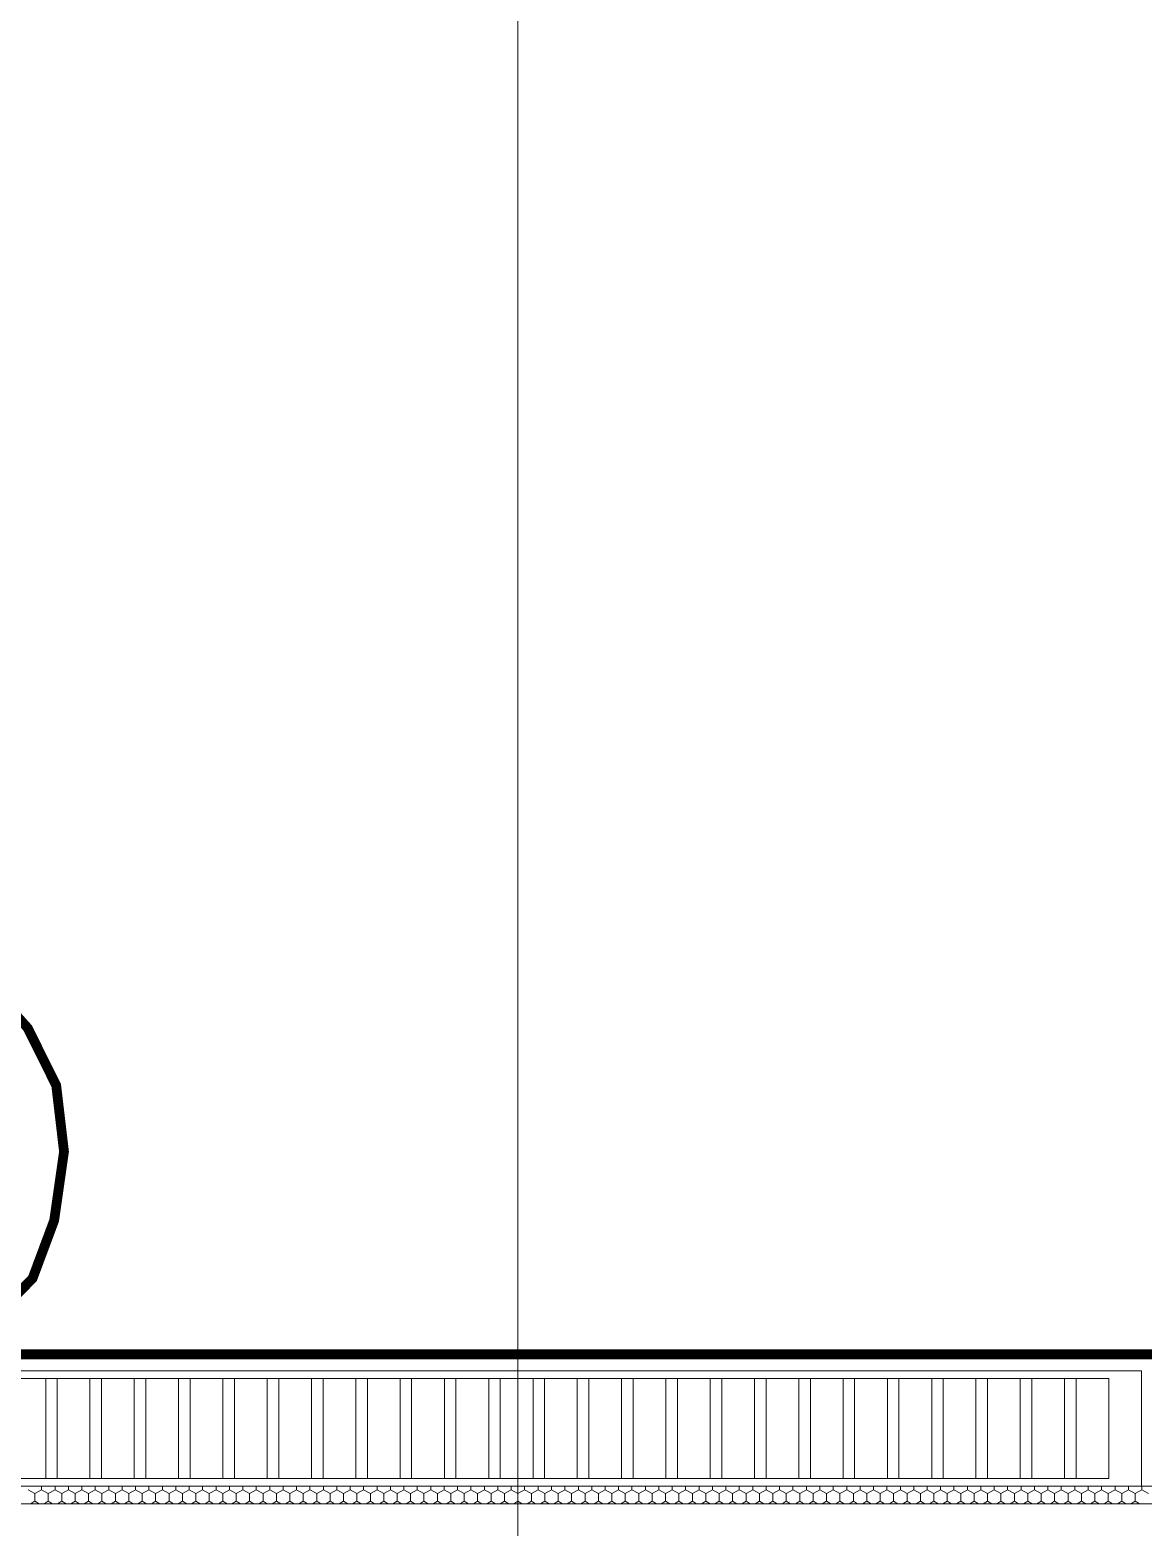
# Model space of a CAD drawing. Header units: millimetres. Extents: x -1245 to 7283, y 1609 to 4579.
# Drawn here: x 4216.3 to 4444.4, y 3000.3 to 3307.1 of the extents above; entities that cross this region are included whole.
import ezdxf

# ---------------------------------------------------------------- set-up
doc = ezdxf.new("R2010")
doc.units = ezdxf.units.MM

msp = doc.modelspace()

# ---------------------------------------------------------------- hatches: boundary and pattern name
at = {"lineweight": 5}
h = msp.add_hatch(dxfattribs=at)
h.set_pattern_fill('AR-CONC', color=256)
h.set_pattern_definition([(50, (-4596.65, 1603.03), (182.1847, -15.939), [19.05, -209.55]), (355, (-4596.65, 1603.03), (-35.2434, 191.057), [15.24, -167.6406]), (100.4514, (-4581.46, 1601.7), (146.9412, 175.1178), [16.19, -178.0902]), (46.1842, (-4596.65, 1653.83), (271.079, -42.0423), [28.575, -314.325]), (96.6356, (-4574.06, 1650.32), (237.404, 247.426), [24.285, -267.1356]), (351.1842, (-4596.65, 1653.83), (237.404, 247.426), [22.86, -251.46]), (21, (-4571.25, 1641.13), (151.6144, -102.2652), [19.05, -209.55]), (326, (-4571.25, 1641.13), (61.802, 184.188), [15.24, -167.64]), (71.4514, (-4558.61, 1632.6), (213.4164, 81.9228), [16.19, -178.09]), (37.5, (-4596.646, 1603.026), (3.0886, 84.55504), [0, -165.608, 0, -170.18, 0, -168.275]), (7.5, (-4596.65, 1603.03), (66.8197, 100.1806), [0, -97.028, 0, -161.798, 0, -64.135]), (327.5, (-4653.29, 1603.026), (135.5906, -5.72874), [0, -63.5, 0, -198.12, 0, -262.89]), (317.5, (-4678.69, 1603.03), (148.1292, 25.4265), [0, -82.55, 0, -131.572, 0, -186.69])])
h.paths.add_polyline_path([(5919.24, 3505.11), (5774.1, 3505.11), (5774.1, 3025.08), (5754.1, 3005.08), (3666.85, 3005.08), (3646.85, 3025.08), (3646.85, 3505.11), (3501.7, 3505.11), (3501.7, 2859.93), (3646.85, 2859.93), (5774.1, 2859.93), (5919.24, 2859.93)])

# ---------------------------------------------------------------- linework, layer by layer
for p, q in [((4316.28, 3411.6), (4316.28, 2674.35)), ((4178.85, 3032.34), (4444.1, 3032.34)), ((4444.1, 3032.34), (4444.1, 3008.66)), ((4185.56, 3030.76), (4437.39, 3030.76)), ((4219.51, 3030.76), (4219.51, 3010.24)), ((4221.87, 3030.76), (4221.87, 3010.24)), ((4228.58, 3030.76), (4228.58, 3010.24)), ((4230.95, 3030.76), (4230.95, 3010.24)), ((4237.66, 3030.76), (4237.66, 3010.24)), ((4240.03, 3030.76), (4240.03, 3010.24)), ((4246.74, 3030.76), (4246.74, 3010.24)), ((4249.11, 3030.76), (4249.11, 3010.24)), ((4255.82, 3030.76), (4255.82, 3010.24)), ((4258.19, 3030.76), (4258.19, 3010.24)), ((4264.9, 3030.76), (4264.9, 3010.24)), ((4267.27, 3030.76), (4267.27, 3010.24)), ((4273.98, 3030.76), (4273.98, 3010.24)), ((4276.34, 3030.76), (4276.34, 3010.24)), ((4283.05, 3030.76), (4283.05, 3010.24)), ((4285.42, 3030.76), (4285.42, 3010.24)), ((4292.13, 3030.76), (4292.13, 3010.24)), ((4294.5, 3030.76), (4294.5, 3010.24)), ((4301.21, 3030.76), (4301.21, 3010.24)), ((4303.58, 3030.76), (4303.58, 3010.24)), ((4310.29, 3030.76), (4310.29, 3010.24)), ((4312.66, 3030.76), (4312.66, 3010.24)), ((4319.37, 3030.76), (4319.37, 3010.24)), ((4321.74, 3030.76), (4321.74, 3010.24)), ((4328.45, 3030.76), (4328.45, 3010.24)), ((4330.81, 3030.76), (4330.81, 3010.24)), ((4337.52, 3030.76), (4337.52, 3010.24)), ((4339.89, 3030.76), (4339.89, 3010.24)), ((4346.6, 3030.76), (4346.6, 3010.24)), ((4348.97, 3030.76), (4348.97, 3010.24)), ((4355.68, 3030.76), (4355.68, 3010.24)), ((4358.05, 3030.76), (4358.05, 3010.24)), ((4364.76, 3030.76), (4364.76, 3010.24)), ((4367.13, 3030.76), (4367.13, 3010.24)), ((4373.84, 3030.76), (4373.84, 3010.24)), ((4376.21, 3030.76), (4376.21, 3010.24)), ((4382.92, 3030.76), (4382.92, 3010.24)), ((4385.28, 3030.76), (4385.28, 3010.24)), ((4391.99, 3030.76), (4391.99, 3010.24)), ((4394.36, 3030.76), (4394.36, 3010.24)), ((4401.07, 3030.76), (4401.07, 3010.24)), ((4403.44, 3030.76), (4403.44, 3010.24)), ((4410.15, 3030.76), (4410.15, 3010.24)), ((4412.52, 3030.76), (4412.52, 3010.24)), ((4419.23, 3030.76), (4419.23, 3010.24)), ((4421.6, 3030.76), (4421.6, 3010.24)), ((4428.31, 3030.76), (4428.31, 3010.24)), ((4430.68, 3030.76), (4430.68, 3010.24)), ((4437.39, 3030.76), (4437.39, 3010.24)), ((4185.56, 3010.24), (4437.39, 3010.24))]:
    msp.add_line(p, q, dxfattribs=at)
at = {"linetype": 'Continuous', "lineweight": 5}
for p, q in [((4217.3, 3007.17), (4215.92, 3007.96)), ((4218.67, 3007.96), (4217.3, 3007.17)), ((4217.3, 3005.58), (4217.3, 3007.17)), ((4218.67, 3007.96), (4218.67, 3008.66)), ((4220.04, 3007.17), (4218.67, 3007.96)), ((4221.42, 3007.96), (4220.04, 3007.17)), ((4220.04, 3005.58), (4220.04, 3007.17)), ((4221.42, 3007.96), (4221.42, 3008.66)), ((4222.79, 3007.17), (4221.42, 3007.96)), ((4224.17, 3007.96), (4222.79, 3007.17)), ((4222.79, 3005.58), (4222.79, 3007.17)), ((4224.17, 3007.96), (4224.17, 3008.66)), ((4225.54, 3007.17), (4224.17, 3007.96)), ((4226.92, 3007.96), (4225.54, 3007.17)), ((4225.54, 3005.58), (4225.54, 3007.17)), ((4226.92, 3007.96), (4226.92, 3008.66)), ((4228.29, 3007.17), (4226.92, 3007.96)), ((4229.67, 3007.96), (4228.29, 3007.17)), ((4228.29, 3005.58), (4228.29, 3007.17)), ((4229.67, 3007.96), (4229.67, 3008.66)), ((4231.04, 3007.17), (4229.67, 3007.96)), ((4232.42, 3007.96), (4231.04, 3007.17)), ((4231.04, 3005.58), (4231.04, 3007.17)), ((4232.42, 3007.96), (4232.42, 3008.66)), ((4233.79, 3007.17), (4232.42, 3007.96)), ((4235.17, 3007.96), (4233.79, 3007.17)), ((4233.79, 3005.58), (4233.79, 3007.17)), ((4235.17, 3007.96), (4235.17, 3008.66)), ((4236.54, 3007.17), (4235.17, 3007.96)), ((4237.92, 3007.96), (4236.54, 3007.17)), ((4236.54, 3005.58), (4236.54, 3007.17)), ((4237.92, 3007.96), (4237.92, 3008.66)), ((4239.29, 3007.17), (4237.92, 3007.96)), ((4240.67, 3007.96), (4239.29, 3007.17)), ((4239.29, 3005.58), (4239.29, 3007.17)), ((4240.67, 3007.96), (4240.67, 3008.66)), ((4242.04, 3007.17), (4240.67, 3007.96)), ((4243.42, 3007.96), (4242.04, 3007.17)), ((4242.04, 3005.58), (4242.04, 3007.17)), ((4243.42, 3007.96), (4243.42, 3008.66)), ((4244.79, 3007.17), (4243.42, 3007.96)), ((4246.17, 3007.96), (4244.79, 3007.17)), ((4244.79, 3005.58), (4244.79, 3007.17)), ((4246.17, 3007.96), (4246.17, 3008.66)), ((4247.54, 3007.17), (4246.17, 3007.96)), ((4248.92, 3007.96), (4247.54, 3007.17)), ((4247.54, 3005.58), (4247.54, 3007.17)), ((4248.92, 3007.96), (4248.92, 3008.66)), ((4250.29, 3007.17), (4248.92, 3007.96)), ((4251.67, 3007.96), (4250.29, 3007.17)), ((4250.29, 3005.58), (4250.29, 3007.17)), ((4251.67, 3007.96), (4251.67, 3008.66)), ((4253.04, 3007.17), (4251.67, 3007.96)), ((4254.42, 3007.96), (4253.04, 3007.17)), ((4253.04, 3005.58), (4253.04, 3007.17)), ((4254.42, 3007.96), (4254.42, 3008.66)), ((4255.79, 3007.17), (4254.42, 3007.96)), ((4257.16, 3007.96), (4255.79, 3007.17)), ((4255.79, 3005.58), (4255.79, 3007.17)), ((4257.16, 3007.96), (4257.16, 3008.66)), ((4258.54, 3007.17), (4257.16, 3007.96)), ((4259.91, 3007.96), (4258.54, 3007.17)), ((4258.54, 3005.58), (4258.54, 3007.17)), ((4259.91, 3007.96), (4259.91, 3008.66)), ((4261.29, 3007.17), (4259.91, 3007.96)), ((4262.66, 3007.96), (4261.29, 3007.17)), ((4261.29, 3005.58), (4261.29, 3007.17)), ((4262.66, 3007.96), (4262.66, 3008.66)), ((4264.04, 3007.17), (4262.66, 3007.96)), ((4265.41, 3007.96), (4264.04, 3007.17)), ((4264.04, 3005.58), (4264.04, 3007.17)), ((4265.41, 3007.96), (4265.41, 3008.66)), ((4266.79, 3007.17), (4265.41, 3007.96)), ((4268.16, 3007.96), (4266.79, 3007.17)), ((4266.79, 3005.58), (4266.79, 3007.17)), ((4268.16, 3007.96), (4268.16, 3008.66)), ((4269.54, 3007.17), (4268.16, 3007.96)), ((4270.91, 3007.96), (4269.54, 3007.17)), ((4269.54, 3005.58), (4269.54, 3007.17)), ((4270.91, 3007.96), (4270.91, 3008.66)), ((4272.29, 3007.17), (4270.91, 3007.96)), ((4273.66, 3007.96), (4272.29, 3007.17)), ((4272.29, 3005.58), (4272.29, 3007.17)), ((4273.66, 3007.96), (4273.66, 3008.66)), ((4275.04, 3007.17), (4273.66, 3007.96)), ((4276.41, 3007.96), (4275.04, 3007.17)), ((4275.04, 3005.58), (4275.04, 3007.17)), ((4276.41, 3007.96), (4276.41, 3008.66)), ((4277.79, 3007.17), (4276.41, 3007.96)), ((4279.16, 3007.96), (4277.79, 3007.17)), ((4277.79, 3005.58), (4277.79, 3007.17)), ((4279.16, 3007.96), (4279.16, 3008.66)), ((4280.54, 3007.17), (4279.16, 3007.96)), ((4281.91, 3007.96), (4280.54, 3007.17)), ((4280.54, 3005.58), (4280.54, 3007.17)), ((4281.91, 3007.96), (4281.91, 3008.66)), ((4283.29, 3007.17), (4281.91, 3007.96)), ((4284.66, 3007.96), (4283.29, 3007.17)), ((4283.29, 3005.58), (4283.29, 3007.17)), ((4284.66, 3007.96), (4284.66, 3008.66)), ((4286.04, 3007.17), (4284.66, 3007.96)), ((4287.41, 3007.96), (4286.04, 3007.17)), ((4286.04, 3005.58), (4286.04, 3007.17)), ((4287.41, 3007.96), (4287.41, 3008.66)), ((4288.79, 3007.17), (4287.41, 3007.96)), ((4290.16, 3007.96), (4288.79, 3007.17)), ((4288.79, 3005.58), (4288.79, 3007.17)), ((4290.16, 3007.96), (4290.16, 3008.66)), ((4291.54, 3007.17), (4290.16, 3007.96)), ((4292.91, 3007.96), (4291.54, 3007.17)), ((4291.54, 3005.58), (4291.54, 3007.17)), ((4292.91, 3007.96), (4292.91, 3008.66)), ((4294.28, 3007.17), (4292.91, 3007.96)), ((4295.66, 3007.96), (4294.28, 3007.17)), ((4294.28, 3005.58), (4294.28, 3007.17)), ((4295.66, 3007.96), (4295.66, 3008.66)), ((4297.03, 3007.17), (4295.66, 3007.96)), ((4298.41, 3007.96), (4297.03, 3007.17)), ((4297.03, 3005.58), (4297.03, 3007.17)), ((4298.41, 3007.96), (4298.41, 3008.66)), ((4299.78, 3007.17), (4298.41, 3007.96)), ((4301.16, 3007.96), (4299.78, 3007.17)), ((4299.78, 3005.58), (4299.78, 3007.17)), ((4301.16, 3007.96), (4301.16, 3008.66)), ((4302.53, 3007.17), (4301.16, 3007.96)), ((4303.91, 3007.96), (4302.53, 3007.17)), ((4302.53, 3005.58), (4302.53, 3007.17)), ((4303.91, 3007.96), (4303.91, 3008.66)), ((4305.28, 3007.17), (4303.91, 3007.96)), ((4306.66, 3007.96), (4305.28, 3007.17)), ((4305.28, 3005.58), (4305.28, 3007.17)), ((4306.66, 3007.96), (4306.66, 3008.66)), ((4308.03, 3007.17), (4306.66, 3007.96)), ((4309.41, 3007.96), (4308.03, 3007.17)), ((4308.03, 3005.58), (4308.03, 3007.17)), ((4309.41, 3007.96), (4309.41, 3008.66)), ((4310.78, 3007.17), (4309.41, 3007.96)), ((4312.16, 3007.96), (4310.78, 3007.17)), ((4310.78, 3005.58), (4310.78, 3007.17)), ((4312.16, 3007.96), (4312.16, 3008.66)), ((4313.53, 3007.17), (4312.16, 3007.96)), ((4314.91, 3007.96), (4313.53, 3007.17)), ((4313.53, 3005.58), (4313.53, 3007.17)), ((4314.91, 3007.96), (4314.91, 3008.66)), ((4316.28, 3007.17), (4314.91, 3007.96)), ((4317.66, 3007.96), (4316.28, 3007.17)), ((4316.28, 3005.58), (4316.28, 3007.17)), ((4317.66, 3007.96), (4317.66, 3008.66)), ((4319.03, 3007.17), (4317.66, 3007.96)), ((4320.41, 3007.96), (4319.03, 3007.17)), ((4319.03, 3005.58), (4319.03, 3007.17)), ((4320.41, 3007.96), (4320.41, 3008.66)), ((4321.78, 3007.17), (4320.41, 3007.96)), ((4323.16, 3007.96), (4321.78, 3007.17)), ((4321.78, 3005.58), (4321.78, 3007.17)), ((4323.16, 3007.96), (4323.16, 3008.66)), ((4324.53, 3007.17), (4323.16, 3007.96)), ((4325.91, 3007.96), (4324.53, 3007.17)), ((4324.53, 3005.58), (4324.53, 3007.17)), ((4325.91, 3007.96), (4325.91, 3008.66)), ((4327.28, 3007.17), (4325.91, 3007.96)), ((4328.66, 3007.96), (4327.28, 3007.17)), ((4327.28, 3005.58), (4327.28, 3007.17)), ((4328.66, 3007.96), (4328.66, 3008.66)), ((4330.03, 3007.17), (4328.66, 3007.96)), ((4331.4, 3007.96), (4330.03, 3007.17)), ((4330.03, 3005.58), (4330.03, 3007.17)), ((4331.4, 3007.96), (4331.4, 3008.66)), ((4332.78, 3007.17), (4331.4, 3007.96)), ((4334.15, 3007.96), (4332.78, 3007.17)), ((4332.78, 3005.58), (4332.78, 3007.17)), ((4334.15, 3007.96), (4334.15, 3008.66)), ((4335.53, 3007.17), (4334.15, 3007.96)), ((4336.9, 3007.96), (4335.53, 3007.17)), ((4335.53, 3005.58), (4335.53, 3007.17)), ((4336.9, 3007.96), (4336.9, 3008.66)), ((4338.28, 3007.17), (4336.9, 3007.96)), ((4339.65, 3007.96), (4338.28, 3007.17)), ((4338.28, 3005.58), (4338.28, 3007.17)), ((4339.65, 3007.96), (4339.65, 3008.66)), ((4341.03, 3007.17), (4339.65, 3007.96)), ((4342.4, 3007.96), (4341.03, 3007.17)), ((4341.03, 3005.58), (4341.03, 3007.17)), ((4342.4, 3007.96), (4342.4, 3008.66)), ((4343.78, 3007.17), (4342.4, 3007.96)), ((4345.15, 3007.96), (4343.78, 3007.17)), ((4343.78, 3005.58), (4343.78, 3007.17)), ((4345.15, 3007.96), (4345.15, 3008.66)), ((4346.53, 3007.17), (4345.15, 3007.96)), ((4347.9, 3007.96), (4346.53, 3007.17)), ((4346.53, 3005.58), (4346.53, 3007.17)), ((4347.9, 3007.96), (4347.9, 3008.66)), ((4349.28, 3007.17), (4347.9, 3007.96)), ((4350.65, 3007.96), (4349.28, 3007.17)), ((4349.28, 3005.58), (4349.28, 3007.17)), ((4350.65, 3007.96), (4350.65, 3008.66)), ((4352.03, 3007.17), (4350.65, 3007.96)), ((4353.4, 3007.96), (4352.03, 3007.17)), ((4352.03, 3005.58), (4352.03, 3007.17)), ((4353.4, 3007.96), (4353.4, 3008.66)), ((4354.78, 3007.17), (4353.4, 3007.96)), ((4356.15, 3007.96), (4354.78, 3007.17)), ((4354.78, 3005.58), (4354.78, 3007.17)), ((4356.15, 3007.96), (4356.15, 3008.66)), ((4357.53, 3007.17), (4356.15, 3007.96)), ((4358.9, 3007.96), (4357.53, 3007.17)), ((4357.53, 3005.58), (4357.53, 3007.17)), ((4358.9, 3007.96), (4358.9, 3008.66)), ((4360.28, 3007.17), (4358.9, 3007.96)), ((4361.65, 3007.96), (4360.28, 3007.17)), ((4360.28, 3005.58), (4360.28, 3007.17)), ((4361.65, 3007.96), (4361.65, 3008.66)), ((4363.03, 3007.17), (4361.65, 3007.96)), ((4364.4, 3007.96), (4363.03, 3007.17)), ((4363.03, 3005.58), (4363.03, 3007.17)), ((4364.4, 3007.96), (4364.4, 3008.66)), ((4365.78, 3007.17), (4364.4, 3007.96)), ((4367.15, 3007.96), (4365.78, 3007.17)), ((4365.78, 3005.58), (4365.78, 3007.17)), ((4367.15, 3007.96), (4367.15, 3008.66)), ((4368.52, 3007.17), (4367.15, 3007.96)), ((4369.9, 3007.96), (4368.52, 3007.17)), ((4368.52, 3005.58), (4368.52, 3007.17)), ((4369.9, 3007.96), (4369.9, 3008.66)), ((4371.27, 3007.17), (4369.9, 3007.96)), ((4372.65, 3007.96), (4371.27, 3007.17)), ((4371.27, 3005.58), (4371.27, 3007.17)), ((4372.65, 3007.96), (4372.65, 3008.66)), ((4374.02, 3007.17), (4372.65, 3007.96)), ((4375.4, 3007.96), (4374.02, 3007.17)), ((4374.02, 3005.58), (4374.02, 3007.17)), ((4375.4, 3007.96), (4375.4, 3008.66)), ((4376.77, 3007.17), (4375.4, 3007.96)), ((4378.15, 3007.96), (4376.77, 3007.17)), ((4376.77, 3005.58), (4376.77, 3007.17)), ((4378.15, 3007.96), (4378.15, 3008.66)), ((4379.52, 3007.17), (4378.15, 3007.96)), ((4380.9, 3007.96), (4379.52, 3007.17)), ((4379.52, 3005.58), (4379.52, 3007.17)), ((4380.9, 3007.96), (4380.9, 3008.66)), ((4382.27, 3007.17), (4380.9, 3007.96)), ((4383.65, 3007.96), (4382.27, 3007.17)), ((4382.27, 3005.58), (4382.27, 3007.17)), ((4383.65, 3007.96), (4383.65, 3008.66)), ((4385.02, 3007.17), (4383.65, 3007.96)), ((4386.4, 3007.96), (4385.02, 3007.17)), ((4385.02, 3005.58), (4385.02, 3007.17)), ((4386.4, 3007.96), (4386.4, 3008.66)), ((4387.77, 3007.17), (4386.4, 3007.96)), ((4389.15, 3007.96), (4387.77, 3007.17)), ((4387.77, 3005.58), (4387.77, 3007.17)), ((4389.15, 3007.96), (4389.15, 3008.66)), ((4390.52, 3007.17), (4389.15, 3007.96)), ((4391.9, 3007.96), (4390.52, 3007.17)), ((4390.52, 3005.58), (4390.52, 3007.17)), ((4391.9, 3007.96), (4391.9, 3008.66)), ((4393.27, 3007.17), (4391.9, 3007.96)), ((4394.65, 3007.96), (4393.27, 3007.17)), ((4393.27, 3005.58), (4393.27, 3007.17)), ((4394.65, 3007.96), (4394.65, 3008.66)), ((4396.02, 3007.17), (4394.65, 3007.96)), ((4397.4, 3007.96), (4396.02, 3007.17)), ((4396.02, 3005.58), (4396.02, 3007.17)), ((4397.4, 3007.96), (4397.4, 3008.66)), ((4398.77, 3007.17), (4397.4, 3007.96)), ((4400.15, 3007.96), (4398.77, 3007.17)), ((4398.77, 3005.58), (4398.77, 3007.17)), ((4400.15, 3007.96), (4400.15, 3008.66)), ((4401.52, 3007.17), (4400.15, 3007.96)), ((4402.9, 3007.96), (4401.52, 3007.17)), ((4401.52, 3005.58), (4401.52, 3007.17)), ((4402.9, 3007.96), (4402.9, 3008.66)), ((4404.27, 3007.17), (4402.9, 3007.96)), ((4405.64, 3007.96), (4404.27, 3007.17)), ((4404.27, 3005.58), (4404.27, 3007.17)), ((4405.64, 3007.96), (4405.64, 3008.66)), ((4407.02, 3007.17), (4405.64, 3007.96)), ((4408.39, 3007.96), (4407.02, 3007.17)), ((4407.02, 3005.58), (4407.02, 3007.17)), ((4408.39, 3007.96), (4408.39, 3008.66)), ((4409.77, 3007.17), (4408.39, 3007.96)), ((4411.14, 3007.96), (4409.77, 3007.17)), ((4409.77, 3005.58), (4409.77, 3007.17)), ((4411.14, 3007.96), (4411.14, 3008.66)), ((4412.52, 3007.17), (4411.14, 3007.96)), ((4413.89, 3007.96), (4412.52, 3007.17)), ((4412.52, 3005.58), (4412.52, 3007.17)), ((4413.89, 3007.96), (4413.89, 3008.66)), ((4415.27, 3007.17), (4413.89, 3007.96)), ((4416.64, 3007.96), (4415.27, 3007.17)), ((4415.27, 3005.58), (4415.27, 3007.17)), ((4416.64, 3007.96), (4416.64, 3008.66)), ((4418.02, 3007.17), (4416.64, 3007.96)), ((4419.39, 3007.96), (4418.02, 3007.17)), ((4418.02, 3005.58), (4418.02, 3007.17)), ((4419.39, 3007.96), (4419.39, 3008.66)), ((4420.77, 3007.17), (4419.39, 3007.96)), ((4422.14, 3007.96), (4420.77, 3007.17)), ((4420.77, 3005.58), (4420.77, 3007.17)), ((4422.14, 3007.96), (4422.14, 3008.66)), ((4423.52, 3007.17), (4422.14, 3007.96)), ((4424.89, 3007.96), (4423.52, 3007.17)), ((4423.52, 3005.58), (4423.52, 3007.17)), ((4424.89, 3007.96), (4424.89, 3008.66)), ((4426.27, 3007.17), (4424.89, 3007.96)), ((4427.64, 3007.96), (4426.27, 3007.17)), ((4426.27, 3005.58), (4426.27, 3007.17)), ((4427.64, 3007.96), (4427.64, 3008.66)), ((4429.02, 3007.17), (4427.64, 3007.96)), ((4430.39, 3007.96), (4429.02, 3007.17)), ((4429.02, 3005.58), (4429.02, 3007.17)), ((4430.39, 3007.96), (4430.39, 3008.66)), ((4431.77, 3007.17), (4430.39, 3007.96)), ((4433.14, 3007.96), (4431.77, 3007.17)), ((4431.77, 3005.58), (4431.77, 3007.17)), ((4433.14, 3007.96), (4433.14, 3008.66)), ((4434.52, 3007.17), (4433.14, 3007.96)), ((4435.89, 3007.96), (4434.52, 3007.17)), ((4434.52, 3005.58), (4434.52, 3007.17)), ((4435.89, 3007.96), (4435.89, 3008.66)), ((4437.27, 3007.17), (4435.89, 3007.96)), ((4438.64, 3007.96), (4437.27, 3007.17)), ((4437.27, 3005.58), (4437.27, 3007.17)), ((4438.64, 3007.96), (4438.64, 3008.66)), ((4440.02, 3007.17), (4438.64, 3007.96)), ((4441.39, 3007.96), (4440.02, 3007.17)), ((4440.02, 3005.58), (4440.02, 3007.17)), ((4441.39, 3007.96), (4441.39, 3008.66)), ((4442.76, 3007.17), (4441.39, 3007.96)), ((4444.14, 3007.96), (4442.76, 3007.17)), ((4442.76, 3005.58), (4442.76, 3007.17)), ((4444.14, 3007.96), (4444.14, 3008.66)), ((4445.51, 3007.17), (4444.14, 3007.96)), ((4217.3, 3005.58), (4216.42, 3005.08)), ((4218.17, 3005.08), (4217.3, 3005.58)), ((4220.04, 3005.58), (4219.17, 3005.08)), ((4220.92, 3005.08), (4220.04, 3005.58)), ((4222.79, 3005.58), (4221.92, 3005.08)), ((4223.67, 3005.08), (4222.79, 3005.58)), ((4225.54, 3005.58), (4224.67, 3005.08)), ((4226.42, 3005.08), (4225.54, 3005.58)), ((4228.29, 3005.58), (4227.42, 3005.08)), ((4229.17, 3005.08), (4228.29, 3005.58)), ((4231.04, 3005.58), (4230.17, 3005.08)), ((4231.92, 3005.08), (4231.04, 3005.58)), ((4233.79, 3005.58), (4232.92, 3005.08)), ((4234.67, 3005.08), (4233.79, 3005.58)), ((4236.54, 3005.58), (4235.67, 3005.08)), ((4237.42, 3005.08), (4236.54, 3005.58)), ((4239.29, 3005.58), (4238.42, 3005.08)), ((4240.17, 3005.08), (4239.29, 3005.58)), ((4242.04, 3005.58), (4241.17, 3005.08)), ((4242.92, 3005.08), (4242.04, 3005.58)), ((4244.79, 3005.58), (4243.92, 3005.08)), ((4245.67, 3005.08), (4244.79, 3005.58)), ((4247.54, 3005.58), (4246.67, 3005.08)), ((4248.42, 3005.08), (4247.54, 3005.58)), ((4250.29, 3005.58), (4249.41, 3005.08)), ((4251.17, 3005.08), (4250.29, 3005.58)), ((4253.04, 3005.58), (4252.16, 3005.08)), ((4253.92, 3005.08), (4253.04, 3005.58)), ((4255.79, 3005.58), (4254.91, 3005.08)), ((4256.67, 3005.08), (4255.79, 3005.58)), ((4258.54, 3005.58), (4257.66, 3005.08)), ((4259.42, 3005.08), (4258.54, 3005.58)), ((4261.29, 3005.58), (4260.41, 3005.08)), ((4262.17, 3005.08), (4261.29, 3005.58)), ((4264.04, 3005.58), (4263.16, 3005.08)), ((4264.91, 3005.08), (4264.04, 3005.58)), ((4266.79, 3005.58), (4265.91, 3005.08)), ((4267.66, 3005.08), (4266.79, 3005.58)), ((4269.54, 3005.58), (4268.66, 3005.08)), ((4270.41, 3005.08), (4269.54, 3005.58)), ((4272.29, 3005.58), (4271.41, 3005.08)), ((4273.16, 3005.08), (4272.29, 3005.58)), ((4275.04, 3005.58), (4274.16, 3005.08)), ((4275.91, 3005.08), (4275.04, 3005.58)), ((4277.79, 3005.58), (4276.91, 3005.08)), ((4278.66, 3005.08), (4277.79, 3005.58)), ((4280.54, 3005.58), (4279.66, 3005.08)), ((4281.41, 3005.08), (4280.54, 3005.58)), ((4283.29, 3005.58), (4282.41, 3005.08)), ((4284.16, 3005.08), (4283.29, 3005.58)), ((4286.04, 3005.58), (4285.16, 3005.08)), ((4286.91, 3005.08), (4286.04, 3005.58)), ((4288.79, 3005.58), (4287.91, 3005.08)), ((4289.66, 3005.08), (4288.79, 3005.58)), ((4291.54, 3005.58), (4290.66, 3005.08)), ((4292.41, 3005.08), (4291.54, 3005.58)), ((4294.28, 3005.58), (4293.41, 3005.08)), ((4295.16, 3005.08), (4294.28, 3005.58)), ((4297.03, 3005.58), (4296.16, 3005.08)), ((4297.91, 3005.08), (4297.03, 3005.58)), ((4299.78, 3005.58), (4298.91, 3005.08)), ((4300.66, 3005.08), (4299.78, 3005.58)), ((4302.53, 3005.58), (4301.66, 3005.08)), ((4303.41, 3005.08), (4302.53, 3005.58)), ((4305.28, 3005.58), (4304.41, 3005.08)), ((4306.16, 3005.08), (4305.28, 3005.58)), ((4308.03, 3005.58), (4307.16, 3005.08)), ((4308.91, 3005.08), (4308.03, 3005.58)), ((4310.78, 3005.58), (4309.91, 3005.08)), ((4311.66, 3005.08), (4310.78, 3005.58)), ((4313.53, 3005.58), (4312.66, 3005.08)), ((4314.41, 3005.08), (4313.53, 3005.58)), ((4316.28, 3005.58), (4315.41, 3005.08)), ((4317.16, 3005.08), (4316.28, 3005.58)), ((4319.03, 3005.58), (4318.16, 3005.08)), ((4319.91, 3005.08), (4319.03, 3005.58)), ((4321.78, 3005.58), (4320.91, 3005.08)), ((4322.66, 3005.08), (4321.78, 3005.58)), ((4324.53, 3005.58), (4323.65, 3005.08)), ((4325.41, 3005.08), (4324.53, 3005.58)), ((4327.28, 3005.58), (4326.4, 3005.08)), ((4328.16, 3005.08), (4327.28, 3005.58)), ((4330.03, 3005.58), (4329.15, 3005.08)), ((4330.91, 3005.08), (4330.03, 3005.58)), ((4332.78, 3005.58), (4331.9, 3005.08)), ((4333.66, 3005.08), (4332.78, 3005.58)), ((4335.53, 3005.58), (4334.65, 3005.08)), ((4336.41, 3005.08), (4335.53, 3005.58)), ((4338.28, 3005.58), (4337.4, 3005.08)), ((4339.15, 3005.08), (4338.28, 3005.58)), ((4341.03, 3005.58), (4340.15, 3005.08)), ((4341.9, 3005.08), (4341.03, 3005.58)), ((4343.78, 3005.58), (4342.9, 3005.08)), ((4344.65, 3005.08), (4343.78, 3005.58)), ((4346.53, 3005.58), (4345.65, 3005.08)), ((4347.4, 3005.08), (4346.53, 3005.58)), ((4349.28, 3005.58), (4348.4, 3005.08)), ((4350.15, 3005.08), (4349.28, 3005.58)), ((4352.03, 3005.58), (4351.15, 3005.08)), ((4352.9, 3005.08), (4352.03, 3005.58)), ((4354.78, 3005.58), (4353.9, 3005.08)), ((4355.65, 3005.08), (4354.78, 3005.58)), ((4357.53, 3005.58), (4356.65, 3005.08)), ((4358.4, 3005.08), (4357.53, 3005.58)), ((4360.28, 3005.58), (4359.4, 3005.08)), ((4361.15, 3005.08), (4360.28, 3005.58)), ((4363.03, 3005.58), (4362.15, 3005.08)), ((4363.9, 3005.08), (4363.03, 3005.58)), ((4365.78, 3005.58), (4364.9, 3005.08)), ((4366.65, 3005.08), (4365.78, 3005.58)), ((4368.52, 3005.58), (4367.65, 3005.08)), ((4369.4, 3005.08), (4368.52, 3005.58)), ((4371.27, 3005.58), (4370.4, 3005.08)), ((4372.15, 3005.08), (4371.27, 3005.58)), ((4374.02, 3005.58), (4373.15, 3005.08)), ((4374.9, 3005.08), (4374.02, 3005.58)), ((4376.77, 3005.58), (4375.9, 3005.08)), ((4377.65, 3005.08), (4376.77, 3005.58)), ((4379.52, 3005.58), (4378.65, 3005.08)), ((4380.4, 3005.08), (4379.52, 3005.58)), ((4382.27, 3005.58), (4381.4, 3005.08)), ((4383.15, 3005.08), (4382.27, 3005.58)), ((4385.02, 3005.58), (4384.15, 3005.08)), ((4385.9, 3005.08), (4385.02, 3005.58)), ((4387.77, 3005.58), (4386.9, 3005.08)), ((4388.65, 3005.08), (4387.77, 3005.58)), ((4390.52, 3005.58), (4389.65, 3005.08)), ((4391.4, 3005.08), (4390.52, 3005.58)), ((4393.27, 3005.58), (4392.4, 3005.08)), ((4394.15, 3005.08), (4393.27, 3005.58)), ((4396.02, 3005.58), (4395.15, 3005.08)), ((4396.9, 3005.08), (4396.02, 3005.58)), ((4398.77, 3005.58), (4397.89, 3005.08)), ((4399.65, 3005.08), (4398.77, 3005.58)), ((4401.52, 3005.58), (4400.64, 3005.08)), ((4402.4, 3005.08), (4401.52, 3005.58)), ((4404.27, 3005.58), (4403.39, 3005.08)), ((4405.15, 3005.08), (4404.27, 3005.58)), ((4407.02, 3005.58), (4406.14, 3005.08)), ((4407.9, 3005.08), (4407.02, 3005.58)), ((4409.77, 3005.58), (4408.89, 3005.08)), ((4410.65, 3005.08), (4409.77, 3005.58)), ((4412.52, 3005.58), (4411.64, 3005.08)), ((4413.39, 3005.08), (4412.52, 3005.58)), ((4415.27, 3005.58), (4414.39, 3005.08)), ((4416.14, 3005.08), (4415.27, 3005.58)), ((4418.02, 3005.58), (4417.14, 3005.08)), ((4418.89, 3005.08), (4418.02, 3005.58)), ((4420.77, 3005.58), (4419.89, 3005.08)), ((4421.64, 3005.08), (4420.77, 3005.58)), ((4423.52, 3005.58), (4422.64, 3005.08)), ((4424.39, 3005.08), (4423.52, 3005.58)), ((4426.27, 3005.58), (4425.39, 3005.08)), ((4427.14, 3005.08), (4426.27, 3005.58)), ((4429.02, 3005.58), (4428.14, 3005.08)), ((4429.89, 3005.08), (4429.02, 3005.58)), ((4431.77, 3005.58), (4430.89, 3005.08)), ((4432.64, 3005.08), (4431.77, 3005.58)), ((4434.52, 3005.58), (4433.64, 3005.08)), ((4435.39, 3005.08), (4434.52, 3005.58)), ((4437.27, 3005.58), (4436.39, 3005.08)), ((4438.14, 3005.08), (4437.27, 3005.58)), ((4440.02, 3005.58), (4439.14, 3005.08)), ((4440.89, 3005.08), (4440.02, 3005.58)), ((4442.76, 3005.58), (4441.89, 3005.08)), ((4443.64, 3005.08), (4442.76, 3005.58))]:
    msp.add_line(p, q, dxfattribs=at)
at = {"lineweight": 5}
for points in [[(3651.01, 3299.22), (3651.01, 3027.3), (3669.65, 3008.66), (4710.47, 3008.66), (5275.49, 3008.66)], [(5273.42, 3005.08), (3666.85, 3005.08), (3646.85, 3025.08), (3646.85, 3296.82)]]:
    msp.add_lwpolyline(points, dxfattribs=at)
at = {"lineweight": 5, "const_width": 2}
msp.add_lwpolyline([(4123.59, 3080.33), (4123.59, 3087.08), (4132.52, 3106.5), (4143.95, 3119.17), (4159.99, 3124.29), (4177.52, 3125.34), (4189.3, 3123.34), (4205.09, 3114.51), (4215.82, 3102.58), (4221.66, 3090.82), (4223.26, 3077.24), (4221.25, 3063.17), (4216.81, 3051.25), (4208.13, 3042.47), (4197.63, 3035.71), (4422.1, 3035.71), (5679.41, 3035.71), (5679.41, 3043.06), (5669.09, 3051.91), (5669.09, 3068.11), (5668.66, 3070.15)], dxfattribs=at)

doc.saveas('drawing.dxf')
